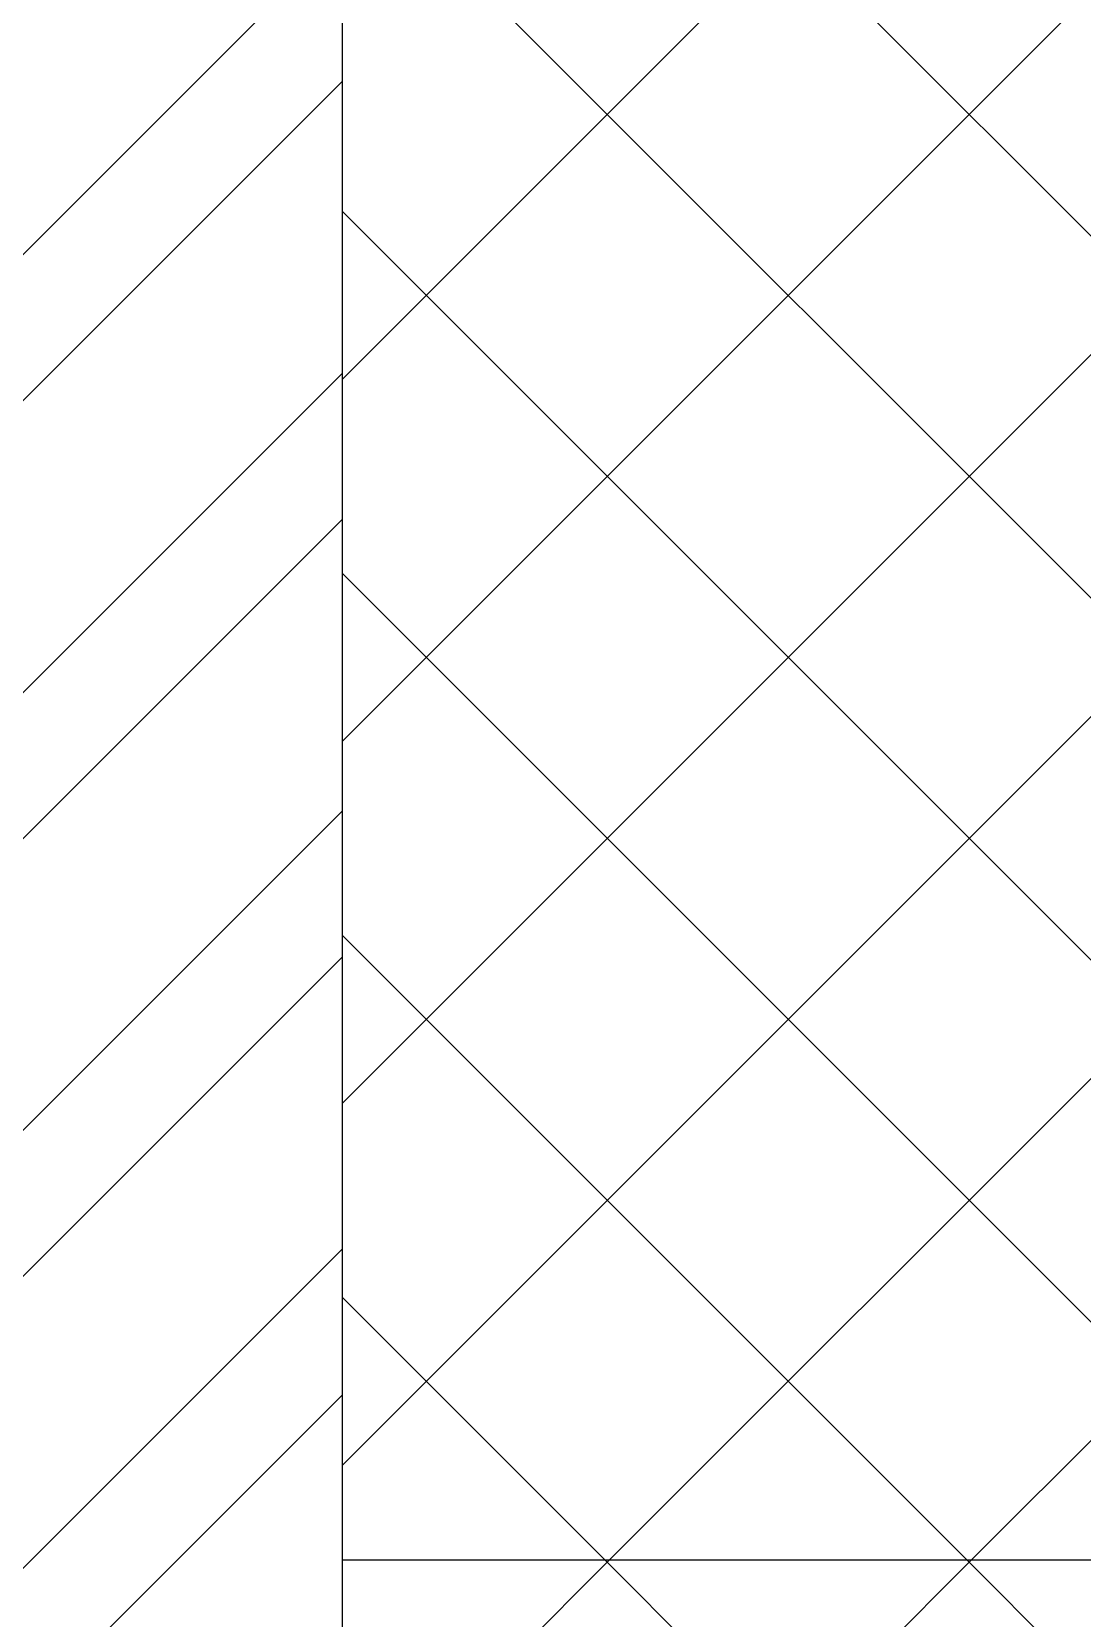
# Model space of a CAD drawing. Header units: millimetres. Extents: x -269418 to 201924, y -5890 to 98643.
# Drawn here: x 199398.7 to 199603.9, y 12708.7 to 13018.6 of the extents above; entities that cross this region are included whole.
import ezdxf

# ---------------------------------------------------------------- set-up
doc = ezdxf.new("R2010")
doc.units = ezdxf.units.MM
for name, color, linetype, lineweight in [('A-ROOF-1', 7, 'Continuous', 5), ('A-ROOF-2', 7, 'Continuous', 25), ('A-ROOF-PATT-1', 7, 'Continuous', 5), ('A-WALL', 7, 'Continuous', 5), ('A-WALL-13', 7, 'Continuous', 25), ('A-WALL-PATT-2', 7, 'Continuous', 5)]:
    doc.layers.add(name, color=color, linetype=linetype, lineweight=lineweight)
pattern_1 = [(45, (199793.91, 4305), (-35.35534, 35.35534), []), (135, (199793.91, 4305), (-35.35534, -35.35534), [])]

msp = doc.modelspace()

# ---------------------------------------------------------------- hatches: boundary and pattern name
at = {"layer": 'A-ROOF-PATT-1'}
h = msp.add_hatch(dxfattribs=at)
h.set_pattern_fill('FP_145', color=256, style=0, pattern_type=2)
h.set_pattern_definition(pattern_1)
h.paths.add_polyline_path([(201053.08, 12680), (201106.71, 12680), (201186.71, 12720), (199459.39, 12720), (199459.39, 12680), (200290.06, 12680)], flags=0)
at = {"layer": 'A-WALL-PATT-2'}
h = msp.add_hatch(dxfattribs=at)
h.set_pattern_fill('FP_148', color=256, style=0, pattern_type=2)
h.set_pattern_definition([(45, (199793.91, 4305), (-42.76865, 42.76865), []), (45, (199822.42, 4305), (-42.76865, 42.76865), [])])
h.paths.add_polyline_path([(199459.39, 12520), (199459.39, 13262.45), (199209.39, 13262.45), (199209.39, 12520)], flags=0)
h = msp.add_hatch(dxfattribs=at)
h.set_pattern_fill('FP_145', color=256, style=0, pattern_type=2)
h.set_pattern_definition(pattern_1)
h.paths.add_polyline_path([(199459.39, 12720), (199609.39, 12720), (199609.39, 13262.45), (199459.39, 13262.45)], flags=0)

# ---------------------------------------------------------------- linework, layer by layer
at = {"layer": 'A-ROOF-1'}
msp.add_line((199459.39, 12720), (199459.39, 12520), dxfattribs=at)
at = {"layer": 'A-ROOF-2'}
msp.add_line((199609.39, 12720), (199459.39, 12720), dxfattribs=at)
at = {"layer": 'A-WALL'}
for p in [(199459.39, 13262.45), (199459.39, 12720)]:
    msp.add_line(p, (199459.39, 12720), dxfattribs=at)
at = {"layer": 'A-WALL-13'}
msp.add_line((199459.39, 12520), (199459.39, 13262.45), dxfattribs=at)

doc.saveas('drawing.dxf')
